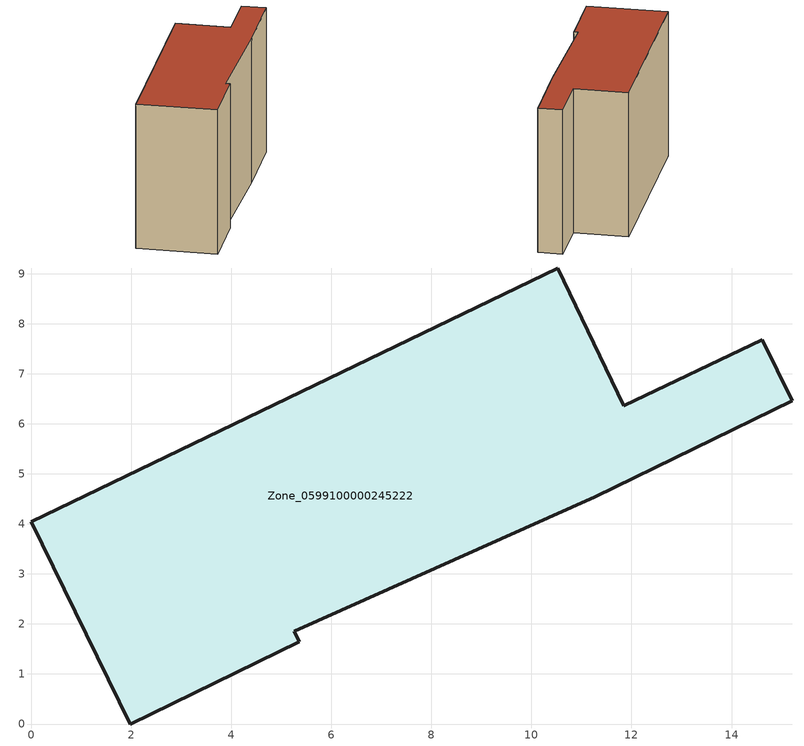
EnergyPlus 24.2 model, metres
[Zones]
Zone_0599100000245222
 floor ground (C_G): 11.28,4.54 5.26,1.85 5.36,1.65 1.99,0 0,4.04 10.53,9.12 11.85,6.37 14.62,7.68 15.22,6.46 z0
 wall outside (C_F): 11.28,4.54 15.22,6.46 14.62,7.68 11.85,6.37 10.53,9.12 0,4.04 1.99,0 5.36,1.65 5.26,1.85 11.28,4.54 z0:8.44
 roof outside (C_R): 5.26,1.85 11.28,4.54 15.22,6.46 14.62,7.68 11.85,6.37 10.53,9.12 0,4.04 1.99,0 5.36,1.65 z8.44
[BUILDING]
Pand.0599100000245222: North Axis=0; Terrain=City; Loads Convergence Tolerance Value=0.04; Temperature Convergence Tolerance Value=0.4; Solar Distribution=FullExterior; Maximum Number of Warmup Days=25; Minimum Number of Warmup Days=1
[Site:Location]
Rotterdam.The.Hague.AP_ZH_NLD Design_Conditions: Latitude=51.96; Longitude=4.45; Time Zone=1; Elevation=-4.5
[SITE:GROUNDTEMPERATURE:BUILDINGSURFACE]
18, 18, 18, 18, 18, 18, 18, 18, 18, 18, 18, 18
[MATERIAL] Thermal Absorptance=0.9; Solar Absorptance=0.7; Visible Absorptance=0.7
Name | Roughness | Thickness | Conductivity | Density | Specific Heat
G.TC.1946-1964 | MediumSmooth | 0.15 | 1 | 540 | 1210
F.TC.1946-1964 | Rough | 0.3 | 0.857143 | 1920 | 840
R.TC.1946-1964 | MediumRough | 0.2 | 0.235294 | 1500 | 1000
[CONSTRUCTION]
C_G: G.TC.1946-1964
C_F: F.TC.1946-1964
C_R: R.TC.1946-1964
[ZONE]
Zone_0599100000245222: Type=1; Multiplier=1; Ceiling Height=Autocalculate; Volume=Autocalculate; Floor Area=autocalculate; Part of Total Floor Area=Yes
[ZONEINFILTRATION:DESIGNFLOWRATE]
Infil_Zone_0599100000245222: Zone or ZoneList or Space or SpaceList=Zone_0599100000245222; Schedule=AlwaysOn; Design Flow Rate Calculation Method=Flow/Area; Flow Rate per Floor Area=0.003; Constant Term Coefficient=1; Temperature Term Coefficient=0; Velocity Term Coefficient=0; Velocity Squared Term Coefficient=0
[HVACTEMPLATE:ZONE:IDEALLOADSAIRSYSTEM]
Zone_0599100000245222: Maximum Heating Supply Air Temperature=50; Minimum Cooling Supply Air Temperature=13; Maximum Heating Supply Air Humidity Ratio=0.0156; Minimum Cooling Supply Air Humidity Ratio=0.0077; Heating Limit=NoLimit; Cooling Limit=NoLimit; Dehumidification Control Type=ConstantSensibleHeatRatio; Cooling Sensible Heat Ratio=0.7; Dehumidification Setpoint=60; Humidification Control Type=None; Humidification Setpoint=30; Outdoor Air Method=None; Outdoor Air Flow Rate per Person=0.00944; Outdoor Air Flow Rate per Zone Floor Area=0; Outdoor Air Flow Rate per Zone=0; Demand Controlled Ventilation Type=None; Outdoor Air Economizer Type=NoEconomizer; Heat Recovery Type=None; Sensible Heat Recovery Effectiveness=0.7; Latent Heat Recovery Effectiveness=0.65
[ZONECONTROL:THERMOSTAT]
ThermostatControl_Zone_0599100000245222: Zone or ZoneList=Zone_0599100000245222; Control Type Schedule=DualSetpointControlType; Control 1=Thermostat_Zone_0599100000245222; Temperature Difference Between Cutout And Setpoint=0
[THERMOSTATSETPOINT:DUALSETPOINT]
Thermostat_Zone_0599100000245222: Heating Setpoint Temperature Schedule=HeatingSetpoint_Zone_0599100000245222; Cooling Setpoint Temperature Schedule=CoolingSetpoint_Zone_0599100000245222
[SCHEDULE:COMPACT]
HeatingSetpoint_Zone_0599100000245222: Through: 12/31, For: AllDays, Until: 24:00, 21
CoolingSetpoint_Zone_0599100000245222: Through: 12/31, For: AllDays, Until: 24:00, 24
DualSetpointControlType: Through: 12/31, For: AllDays, Until: 24:00, 4
AlwaysOn: Through: 12/31, For: AllDays, Until: 24:00, 1
